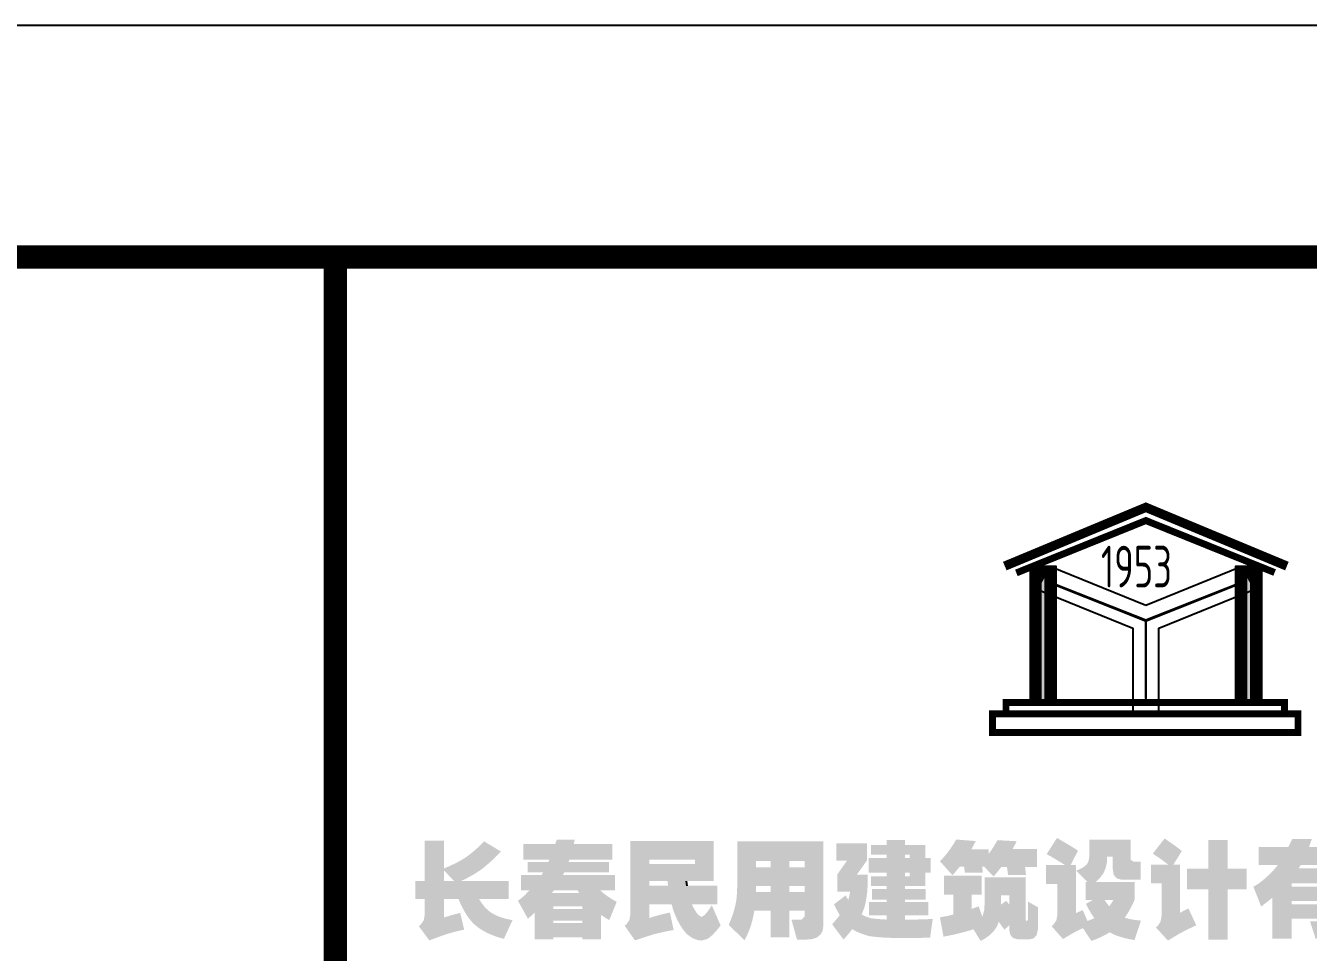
# Model space of a CAD drawing. Extents: x 1417642 to 3570900, y 124798 to 1191112.
# Drawn here: x 1604335 to 1612649, y 755541 to 761548 of the extents above; entities that cross this region are included whole.
import ezdxf

# ---------------------------------------------------------------- set-up
doc = ezdxf.new("R2010")
doc.units = 0
doc.header["$LTSCALE"] = 1000
doc.header["$MEASUREMENT"] = 0
doc.layers.add('PUB_TITLE', color=4, linetype='CONTINUOUS')
doc.layers.add('图戳', color=211, linetype='CONTINUOUS')
doc.styles.get("Standard").update_dxf_attribs({"font": 'GBENOR', "bigfont": 'GBCBIG'})

msp = doc.modelspace()

# ---------------------------------------------------------------- hatches: boundary and pattern name
at = {"layer": '图戳'}
h = msp.add_hatch(color=256, dxfattribs=at)
h.paths.add_polyline_path([(1610976.4, 757858.9), (1610888.9, 757894.3), (1610931.3, 757967.7), (1610953.1, 758005.5), (1610883.4, 758005.5), (1610883.4, 757160.5), (1610976.4, 757160.5)])
h.paths.add_polyline_path([(1610888.9, 757894.3), (1610976.4, 757858.9), (1610976.4, 758005.5), (1610953.1, 758005.5), (1610931.3, 757967.7)], flags=17)
h = msp.add_hatch(color=256, dxfattribs=at)
h.paths.add_polyline_path([(1612215.4, 757160.5), (1612308.4, 757160.5), (1612308.4, 758005.5), (1612238.7, 758005.5), (1612260.5, 757967.7), (1612302.9, 757894.3), (1612215.4, 757858.9)])
h.paths.add_polyline_path([(1612260.5, 757967.7), (1612238.7, 758005.5), (1612215.4, 758005.5), (1612215.4, 757858.9), (1612302.9, 757894.3)], flags=17)
h = msp.add_hatch(color=256, dxfattribs=at)
h.paths.add_polyline_path([(1607046.1, 756264), (1606921.2, 756264), (1606921.2, 756002.2), (1606860.7, 756002.2), (1606860.7, 755885.7), (1606921.2, 755885.7), (1606921.2, 755783.9), (1606915.4, 755749.7), (1606896.7, 755721.7), (1606883, 755710.6), (1606951.4, 755618.1), (1606987.9, 755631.9), (1607021.7, 755644.3), (1607051.9, 755655), (1607078.6, 755663.4), (1607111.5, 755672.8), (1607150.6, 755682.1), (1607177.7, 755688.3), (1607151, 755795.9), (1607113.2, 755786.6), (1607078.6, 755776.8), (1607046.1, 755766.3), (1607046.1, 755885.7), (1607140.4, 755885.7), (1607157.7, 755847), (1607175.5, 755811.9), (1607194.1, 755780.8), (1607214.2, 755753.7), (1607234.6, 755730.1), (1607248.4, 755717.2), (1607273.3, 755697.7), (1607301.3, 755679.9), (1607332, 755663.9), (1607365.7, 755649.7), (1607402.2, 755637.2), (1607434.6, 755628.3), (1607490.2, 755749.2), (1607448, 755758.1), (1607411.1, 755769.3), (1607379.1, 755782.6), (1607352, 755797.7), (1607336.4, 755809.3), (1607312.8, 755831.5), (1607290.6, 755859.9), (1607273.7, 755885.7), (1607465.3, 755885.7), (1607465.3, 756002.2), (1607155, 756002.2), (1607187.5, 756017.8), (1607219.5, 756034.6), (1607250.6, 756052.9), (1607260.8, 756059.5), (1607283.1, 756074.2), (1607307.5, 756092.9), (1607333.7, 756115.1), (1607362.2, 756140.9), (1607392.9, 756170.7), (1607415.5, 756194.2), (1607307.1, 756260), (1607279.1, 756232.5), (1607251.5, 756207.1), (1607224.8, 756184.5), (1607198.1, 756164), (1607190.6, 756158.2), (1607165.7, 756142.7), (1607137.2, 756126.7), (1607103.9, 756110.2), (1607067, 756093.3), (1607046.1, 756084.4)])
h.paths.add_polyline_path([(1607046.1, 756071.5), (1607113.2, 756002.2), (1607046.1, 756002.2)], flags=16)
h = msp.add_hatch(color=256, dxfattribs=at)
h.paths.add_polyline_path([(1608155.3, 756042.2), (1607817.8, 756042.2), (1607826.3, 756060.4), (1608115.3, 756060.4), (1608115.3, 756126.2), (1607853, 756126.2), (1607859.2, 756141.3), (1608136.6, 756141.3), (1608136.6, 756242.3), (1607887.2, 756242.3), (1607893.9, 756271.6), (1607776.9, 756271.6), (1607767.2, 756242.3), (1607561.3, 756242.3), (1607561.3, 756141.3), (1607729.8, 756141.3), (1607722.7, 756126.2), (1607588, 756126.2), (1607588, 756060.4), (1607689.8, 756060.4), (1607679.1, 756042.2), (1607545.3, 756042.2), (1607545.3, 755941.7), (1607600, 755941.7), (1607570.7, 755911.5), (1607544, 755888.8), (1607525.3, 755875.5), (1607591.1, 755757.7), (1607617.4, 755783), (1607633.8, 755799), (1607633.8, 755624.8), (1607755.6, 755624.8), (1607755.6, 755639), (1607942.8, 755639), (1607942.8, 755624.8), (1608064.6, 755624.8), (1608064.6, 755782.6), (1608094.4, 755763.5), (1608117.5, 755749.7), (1608165.9, 755867.5), (1608130.4, 755888.4), (1608100.1, 755908.4), (1608076.1, 755927.1), (1608075.2, 755927.5), (1608060.6, 755941.7), (1608155.3, 755941.7)])
h.paths.add_polyline_path([(1607758.3, 755941.7), (1607912.1, 755941.7), (1607922.3, 755926.2), (1607746.3, 755926.2)], flags=17)
h.paths.add_polyline_path([(1607755.6, 755839), (1607942.8, 755839), (1607942.8, 755821.3), (1607755.6, 755821.3)], flags=16)
h.paths.add_polyline_path([(1607755.6, 755747), (1607942.8, 755747), (1607942.8, 755731.9), (1607755.6, 755731.9)], flags=16)
h = msp.add_hatch(color=256, dxfattribs=at)
h.paths.add_polyline_path([(1608794.5, 756263.6), (1608254.4, 756263.6), (1608254.4, 755979.1), (1608254.4, 755785.3), (1608248.2, 755750.6), (1608229.5, 755723), (1608217.5, 755713.2), (1608284.6, 755618.1), (1608322, 755630.6), (1608356.2, 755642.1), (1608388.2, 755652.3), (1608395.8, 755654.6), (1608422.9, 755662.1), (1608455.3, 755669.7), (1608493.1, 755677.7), (1608534.9, 755685.7), (1608510.9, 755799), (1608472.7, 755790.1), (1608436.7, 755781.3), (1608403.3, 755771.5), (1608376.6, 755763), (1608376.6, 755851), (1608522.5, 755851), (1608532.2, 755815.5), (1608539.8, 755795.9), (1608555.8, 755757.2), (1608573.1, 755723.5), (1608591.8, 755694.1), (1608611.8, 755668.8), (1608626, 755654.6), (1608657.2, 755632.8), (1608689.2, 755620.3), (1608714.5, 755617.2), (1608746.5, 755624.8), (1608765.2, 755635), (1608787, 755653.7), (1608811.4, 755679.9), (1608839.4, 755714.7), (1608782.5, 755845.7), (1608757.6, 755808.4), (1608737.6, 755783.5), (1608714.5, 755769.7), (1608691.8, 755787), (1608680.7, 755801.3), (1608662.9, 755830.6), (1608653.6, 755851), (1608818.5, 755851), (1608818.5, 755972.9), (1608621.6, 755972.9), (1608617.6, 756003.1), (1608794.5, 756003.1), (1608794.5, 756059.1), (1608794.5, 756114.2), (1608794.5, 756170.7)])
h.paths.add_polyline_path([(1608672.7, 756141.3), (1608672.7, 756114.2), (1608376.6, 756114.2), (1608376.6, 756141.3)], flags=16)
h.paths.add_polyline_path([(1608494.9, 756003.1), (1608498.9, 755972.9), (1608376.6, 755972.9), (1608376.6, 755979.1), (1608376.6, 756003.1)], flags=17)
h = msp.add_hatch(color=256, dxfattribs=at)
h.paths.add_polyline_path([(1609505.8, 756260.9), (1608947, 756260.9), (1608947, 756197.4), (1608947, 756133.3), (1608947, 756090.7), (1608947, 756048.4), (1608947, 755971.1), (1608946.1, 755930.6), (1608943, 755893.3), (1608938.1, 755859.9), (1608932.3, 755834.6), (1608923, 755800.8), (1608911.4, 755767), (1608898.1, 755732.8), (1608891.9, 755719), (1608994.6, 755618.1), (1609010.6, 755651), (1609024.8, 755684.3), (1609036.8, 755718.1), (1609046.1, 755752.4), (1609054.1, 755787), (1609056.4, 755800.4), (1609057.7, 755811), (1609163, 755811), (1609163, 755637.7), (1609284.9, 755637.7), (1609284.9, 755811), (1609384, 755811), (1609384, 755773.7), (1609364.4, 755753.2), (1609298.6, 755753.2), (1609334.6, 755623.4), (1609393.8, 755623.4), (1609433.3, 755626.6), (1609464, 755637.2), (1609486.2, 755655), (1609500.5, 755679.9), (1609505.8, 755711.5), (1609505.8, 755716.4), (1609505.8, 756048.4), (1609505.8, 756112)])
h.paths.add_polyline_path([(1609163, 756133.3), (1609163, 756092.9), (1609068.8, 756092.9), (1609068.8, 756133.3)], flags=16)
h.paths.add_polyline_path([(1609284.9, 756133.3), (1609384, 756133.3), (1609384, 756112), (1609384, 756092.9), (1609284.9, 756092.9)], flags=16)
h.paths.add_polyline_path([(1609163, 755971.1), (1609163, 755932.8), (1609068.4, 755932.8), (1609068.8, 755968.9), (1609068.8, 755971.1)], flags=16)
h.paths.add_polyline_path([(1609284.9, 755971.1), (1609384, 755971.1), (1609384, 755932.8), (1609284.9, 755932.8)], flags=16)
h = msp.add_hatch(color=256, dxfattribs=at)
h.paths.add_polyline_path([(1610166.4, 756034.2), (1610166.4, 756056.4), (1610201.1, 756056.4), (1610201.1, 756151.6), (1610166.4, 756151.6), (1610166.4, 756236.9), (1610034.4, 756236.9), (1610034.4, 756269.4), (1609915.2, 756269.4), (1609915.2, 756236.9), (1609814.8, 756236.9), (1609814.8, 756173.3), (1609915.2, 756173.3), (1609915.2, 756151.6), (1609798.8, 756151.6), (1609798.8, 756056.4), (1609915.2, 756056.4), (1609915.2, 756034.2), (1609814.8, 756034.2), (1609814.8, 755971.1), (1609915.2, 755971.1), (1609915.2, 755951.5), (1609820.1, 755951.5), (1609820.1, 755883.1), (1609915.2, 755883.1), (1609915.2, 755866.2), (1609801.4, 755866.2), (1609801.4, 755781.7), (1609915.2, 755781.7), (1609915.2, 755753.2), (1609876.5, 755755.5), (1609840.5, 755758.6), (1609811.6, 755761.7), (1609777.9, 755774.1), (1609753.4, 755786.6), (1609763.6, 755810.6), (1609772.5, 755836.4), (1609779.6, 755865.3), (1609785.4, 755898.2), (1609789.9, 755934.2), (1609792.5, 755973.3), (1609793.4, 756016), (1609793.4, 756044.9), (1609722.7, 756044.9), (1609788.1, 756136), (1609788.1, 756247.6), (1609588.5, 756247.6), (1609588.5, 756136), (1609659.2, 756136), (1609595.1, 756044.9), (1609595.1, 755933.7), (1609679.2, 755933.7), (1609671.6, 755896.8), (1609666.3, 755880.4), (1609649.8, 755909.7), (1609574.3, 755851.9), (1609591.1, 755818.2), (1609608.5, 755787.5), (1609611.6, 755781.7), (1609590.7, 755755), (1609565.8, 755726.6), (1609562.3, 755723), (1609636.5, 755623.4), (1609661.4, 755651.9), (1609683.6, 755679.5), (1609692.9, 755691), (1609721, 755675), (1609753.4, 755661.2), (1609789.9, 755649.2), (1609802.3, 755645.7), (1609829.4, 755642.6), (1609858.8, 755639.4), (1609889.9, 755637.2), (1609922.3, 755635.4), (1609956.6, 755634.1), (1609992.6, 755633.2), (1610030.4, 755632.8), (1610069.5, 755633.2), (1610110.4, 755633.7), (1610153.5, 755635), (1610197.5, 755636.3), (1610214.4, 755757.2), (1610175.7, 755755.5), (1610137.9, 755754.1), (1610101.9, 755753.2), (1610067.3, 755752.8), (1610034.4, 755752.4), (1610034.4, 755781.7), (1610185.1, 755781.7), (1610185.1, 755866.2), (1610034.4, 755866.2), (1610034.4, 755883.1), (1610169.1, 755883.1), (1610169.1, 755951.5), (1610034.4, 755951.5), (1610034.4, 755971.1), (1610166.4, 755971.1), (1610166.4, 756003.1)])
h.paths.add_polyline_path([(1610034.4, 756034.2), (1610034.4, 756056.4), (1610065.9, 756056.4), (1610065.9, 756034.2)], flags=16)
h.paths.add_polyline_path([(1610034.4, 756151.6), (1610034.4, 756173.3), (1610065.9, 756173.3), (1610065.9, 756151.6)], flags=16)
h = msp.add_hatch(color=256, dxfattribs=at)
h.paths.add_polyline_path([(1610891, 756210.2), (1610732.3, 756210.2), (1610748.7, 756241.8), (1610758.5, 756260.9), (1610634.1, 756268), (1610616.3, 756237.4), (1610597.2, 756206.7), (1610576.7, 756178.2), (1610576.7, 756207.6), (1610464.2, 756207.6), (1610481.1, 756239.1), (1610493.6, 756262.3), (1610366, 756272), (1610348.7, 756241.8), (1610329.1, 756212.5), (1610307.8, 756183.6), (1610284.2, 756155.6), (1610261.5, 756130.7), (1610342, 756040.9), (1610366, 756067.5), (1610389.5, 756096), (1610417.6, 756096), (1610422.9, 756056.4), (1610539.4, 756056.4), (1610534.5, 756096), (1610547.8, 756096), (1610608.7, 756032.4), (1610631.8, 756059.1), (1610654.1, 756088), (1610658.5, 756093.3), (1610695.8, 756093.3), (1610702.5, 756043.1), (1610819, 756043.1), (1610813.2, 756093.3), (1610891, 756093.3)])
h.paths.add_polyline_path([(1610531.4, 756038.2), (1610286.4, 756038.2), (1610286.4, 755913.7), (1610346.9, 755913.7), (1610346.9, 755785.3), (1610314.4, 755777.7), (1610278, 755770.6), (1610261.1, 755767), (1610284.2, 755642.6), (1610324.2, 755650.1), (1610360.7, 755657.7), (1610394.4, 755666.1), (1610423.3, 755673.7), (1610457.6, 755683.5), (1610478, 755690.6), (1610525.1, 755614.5), (1610560.3, 755635), (1610589.6, 755657.2), (1610612.7, 755681.7), (1610630.1, 755707.9), (1610633.2, 755714.6), (1610642.1, 755738.6), (1610663.8, 755708.8), (1610679, 755687), (1610710.5, 755715.9), (1610710.5, 755687.9), (1610716.7, 755654.6), (1610735.9, 755633.2), (1610767.9, 755624.8), (1610773.6, 755624.8), (1610840.3, 755624.8), (1610869.2, 755631.4), (1610887.9, 755652.3), (1610895.9, 755687), (1610896.3, 755699), (1610896.3, 755833.3), (1610832.8, 755868.8), (1610832.8, 755755), (1610823.9, 755741.2), (1610816.3, 755752.4), (1610816.3, 756026.2), (1610550.5, 756026.2), (1610550.5, 755968.4), (1610550.5, 755909.7), (1610550.5, 755851), (1610547.8, 755813.3), (1610538.9, 755779.9), (1610535.8, 755772.4), (1610511.8, 755839), (1610477.6, 755826.2), (1610466, 755821.7), (1610466, 755913.7), (1610531.4, 755913.7)])
h.paths.add_polyline_path([(1610656.7, 755909.7), (1610710.5, 755909.7), (1610710.5, 755850.6), (1610690.5, 755875.1), (1610655.8, 755849.7), (1610656.7, 755851)], flags=16)
h = msp.add_hatch(color=256, dxfattribs=at)
h.paths.add_polyline_path([(1611156, 756200), (1611136.4, 756212.9), (1611110.2, 756229.4), (1611077.3, 756248.9), (1611037.7, 756272), (1611019.9, 756282.3), (1610952.8, 756177.3), (1610986.6, 756158.7), (1611018.1, 756140), (1611047.9, 756121.8), (1611072.8, 756106.2), (1610949.7, 756106.2), (1610949.7, 755984.4), (1611022.1, 755984.4), (1611022.1, 755867.1), (1611022.1, 755782.6), (1611015.9, 755747.9), (1610996.8, 755720.4), (1610984.8, 755710.6), (1611058.2, 755627), (1611091.5, 755646.6), (1611121.7, 755664.3), (1611134.2, 755671), (1611163.1, 755686.1), (1611188.4, 755697.7), (1611242.6, 755614.5), (1611277.8, 755627.9), (1611311.1, 755642.6), (1611342.2, 755659), (1611360.9, 755670.6), (1611389.8, 755655.9), (1611421.3, 755643.9), (1611455.6, 755633.7), (1611492.9, 755625.2), (1611522.3, 755620.8), (1611564, 755746.6), (1611524.5, 755750.6), (1611489.4, 755756.8), (1611459.1, 755765.3), (1611477.4, 755792.8), (1611495.1, 755823.5), (1611512, 755856.8), (1611522.7, 755880.4), (1611522.7, 755996.9), (1611270.6, 755996.9), (1611297.8, 756023.1), (1611319.1, 756050.7), (1611323.1, 756057.8), (1611336, 756088.9), (1611343.6, 756124.4), (1611344.9, 756138.7), (1611344.9, 756160), (1611381.8, 756160), (1611381.8, 756138.7), (1611381.8, 756076.4), (1611388, 756042.6), (1611406.2, 756020.9), (1611437.4, 756011.5), (1611447.1, 756011.1), (1611562.3, 756011.1), (1611562.3, 756127.6), (1611516.9, 756127.6), (1611498.3, 756140), (1611498.3, 756146.2), (1611498.3, 756200), (1611498.3, 756271.6), (1611229.7, 756271.6), (1611229.7, 756216), (1611229.7, 756162.7), (1611223.1, 756128), (1611213.7, 756111.6), (1611192, 756092.4), (1611156.8, 756075.1), (1611144.8, 756070.2), (1611217.3, 755996.9), (1611205.3, 755996.9), (1611205.3, 755880.4), (1611252, 755880.4), (1611207.1, 755854.6), (1611225.3, 755820.8), (1611243.5, 755789.7), (1611262.6, 755761.7), (1611229.7, 755748.8), (1611217.3, 755744.4), (1611186.6, 755814.6), (1611153.3, 755799.9), (1611144, 755795), (1611144, 755867.1), (1611144, 756013.8), (1611144, 756106.2), (1611107.9, 756106.2)])
h.paths.add_polyline_path([(1611328.4, 755880.4), (1611386.2, 755880.4), (1611366.2, 755849.3), (1611359.1, 755838.6), (1611337.3, 755866.6)], flags=16)
h = msp.add_hatch(color=256, dxfattribs=at)
h.paths.add_polyline_path([(1611829, 756197.4), (1611810.8, 756212.5), (1611784.5, 756232), (1611751.2, 756255.6), (1611717.4, 756278.7), (1611641, 756180.9), (1611672.5, 756159.6), (1611702.3, 756138.7), (1611729.9, 756117.8), (1611741.4, 756108.9), (1611629, 756108.9), (1611629, 755987.1), (1611697.4, 755987.1), (1611697.4, 755947.1), (1611697.4, 755867.1), (1611697.4, 755772.4), (1611690.7, 755738.1), (1611671.6, 755711), (1611660.5, 755702.6), (1611739.2, 755616.8), (1611772.1, 755637.2), (1611802.3, 755655.4), (1611820.6, 755665.7), (1611845.9, 755679.5), (1611877.5, 755695), (1611916.1, 755712.8), (1611923.2, 755715.9), (1611871.7, 755825.3), (1611838.8, 755808.4), (1611816.6, 755796.4), (1611816.6, 755867.1), (1611816.6, 755947.1), (1611816.6, 756108.9), (1611773.9, 756108.9)])
h.paths.add_polyline_path([(1612249.5, 756082.2), (1612125.5, 756082.2), (1612125.5, 756269.4), (1612001, 756269.4), (1612001, 756082.2), (1611863.2, 756082.2), (1611863.2, 755949.7), (1612001, 755949.7), (1612001, 755622.1), (1612125.5, 755622.1), (1612125.5, 755949.7), (1612249.5, 755949.7)])
h = msp.add_hatch(color=256, dxfattribs=at)
h.paths.add_polyline_path([(1612928.8, 756223.6), (1612653.6, 756223.6), (1612665.2, 756257.4), (1612672.3, 756276), (1612545.2, 756276), (1612529.6, 756243.6), (1612519.8, 756223.6), (1612326.4, 756223.6), (1612326.4, 756106.7), (1612451.4, 756106.7), (1612428.2, 756078.2), (1612422, 756071.1), (1612388.7, 756038.2), (1612358.5, 756011.1), (1612331.3, 755989.7), (1612306.9, 755973.7), (1612292.7, 755966.2), (1612343.8, 755837.7), (1612373.1, 755860.8), (1612401.1, 755883.1), (1612416.7, 755895.5), (1612416.7, 755629.7), (1612541.2, 755629.7), (1612541.2, 755759), (1612754.1, 755759), (1612733.7, 755741.2), (1612660.3, 755741.2), (1612696.3, 755629.7), (1612790.6, 755629.7), (1612823.9, 755634.6), (1612849.2, 755647.9), (1612867, 755670.1), (1612876.8, 755701.7), (1612879.5, 755732.4), (1612879.5, 756086.2), (1612587, 756086.2), (1612599.8, 756106.7), (1612928.8, 756106.7)])
h.paths.add_polyline_path([(1612755, 755988.4), (1612755, 755966.2), (1612541.2, 755966.2), (1612541.2, 755988.4)], flags=16)
h.paths.add_polyline_path([(1612755, 755873.7), (1612755, 755851.9), (1612541.2, 755851.9), (1612541.2, 755873.7)], flags=16)

# ---------------------------------------------------------------- linework, layer by layer
at = {"layer": 'PUB_TITLE'}
msp.add_lwpolyline([(1417642.3, 635398.4), (1618342.3, 635398.4), (1618342.3, 761548.4), (1417642.3, 761548.4)], close=True, dxfattribs=at)
at = {"layer": 'PUB_TITLE', "const_width": 150}
msp.add_lwpolyline([(1421392.3, 636898.4), (1616842.3, 636898.4), (1616842.3, 760048.4), (1421392.3, 760048.4)], close=True, dxfattribs=at)
at = {"layer": '图戳'}
for p, q in [((1606342.3, 760048.4), (1616842.3, 760048.4)), ((1608621.6, 755972.9), (1608617.6, 756003.1))]:
    msp.add_line(p, q, dxfattribs=at)
for points, const_width in [([(1606342.3, 760048.4), (1606342.3, 636898.4)], 150), ([(1612510.3, 758044.8), (1611595.9, 758425.6), (1610681.5, 758044.8)], 60), ([(1612430.9, 758003), (1611595.9, 758339.9), (1610756.4, 758000.5)], 45), ([(1610976.4, 757160.5), (1610976.4, 758005.5), (1610845.9, 758005.5)], 75), ([(1610883.4, 758043), (1610883.4, 757160.5)], 75), ([(1612345.9, 758005.5), (1612215.4, 758005.5), (1612215.4, 757160.5)], 75), ([(1612308.4, 758043), (1612308.4, 757160.5)], 75), ([(1612495.5, 757086.6), (1612495.5, 757160.5), (1610689.2, 757160.5), (1610689.2, 757086.6)], 45), ([(1610689.2, 757086.6), (1610602.3, 757086.6), (1610602.3, 756966.6), (1612582.3, 756966.6), (1612582.3, 757086.6), (1612495.5, 757086.6)], 45), ([(1610689.2, 757086.6), (1612495.5, 757086.6)], 45)]:
    msp.add_lwpolyline(points, dxfattribs=dict(at, const_width=const_width))
for points in [[(1611013.9, 757160.5), (1611013.9, 758043), (1610845.9, 758043)], [(1610845.9, 758043), (1610845.9, 757160.5)], [(1611595.9, 757789.6), (1610973.7, 758041.1), (1610931.3, 757967.7), (1610888.9, 757894.3), (1611511.1, 757642.7), (1611511.1, 757105.2), (1611595.9, 757105.2), (1611680.7, 757105.2), (1611680.7, 757642.7), (1612302.9, 757894.3), (1612260.5, 757967.7), (1612218.1, 758041.1), (1611595.9, 757789.6)], [(1612345.9, 758043), (1612177.9, 758043), (1612177.9, 757160.5)], [(1612345.9, 758043), (1612345.9, 757160.5)]]:
    msp.add_lwpolyline(points, dxfattribs=at)
msp.add_lwpolyline([(1611595.9, 757694.3), (1611003.9, 757928.4), (1611002.8, 757926.5), (1611001.6, 757924.5), (1611593.6, 757690.4), (1611593.6, 757187.7), (1611595.9, 757187.7), (1611598.2, 757187.7), (1611598.2, 757690.4), (1612190.2, 757924.5), (1612189.1, 757926.5), (1612187.9, 757928.4)], close=True, dxfattribs=at)

# ---------------------------------------------------------------- texts
at = {"layer": '图戳', "width": 0.75}
msp.add_text('1953', height=270, dxfattribs=at).set_placement((1611304.5, 757906.5))

doc.saveas('drawing.dxf')
